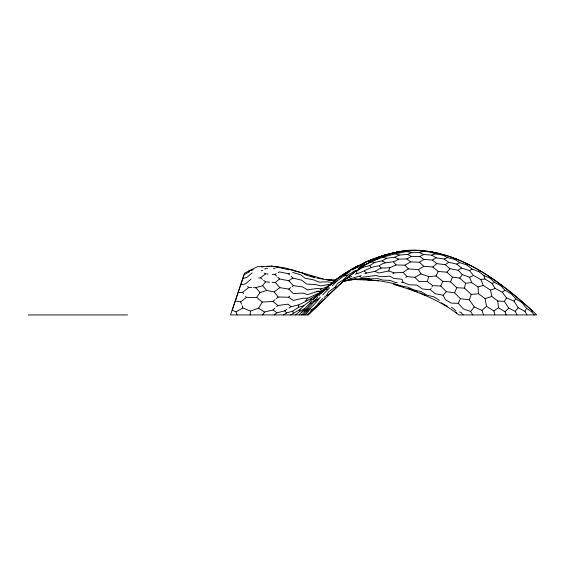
<?xml version="1.0" encoding="UTF-8"?>
<svg xmlns="http://www.w3.org/2000/svg" width="565" height="565" viewBox="0 0 565 565"><rect width="100%" height="100%" fill="white"/><g stroke="black" fill="none" stroke-linecap="round" stroke-linejoin="round"><path stroke-width="0.85" d="M283.552 314.931L286.512 312.939L292.832 311.11L298.687 307.247L298.716 304.923C307.861 300.305 316.81 295.763 324.882 289.301M534.2 314.931L531.842 311.887L531.94 310.369C497.744 279.837 456.343 248.106 408.015 250.556L403.452 251.157M250.111 314.931L250.486 311.096L258.593 308.229L262.231 302.077L272.93 301.449L274.894 299.782M295.643 314.931L299.754 311.329L299.987 309.5L303.864 305.637L315.235 297.19L334.876 280.438L348.725 271.158M494.862 314.931L493.888 310.927L486.514 306.378L485.102 298.624L478.52 293.765L471.245 294.429L464.536 288.164L465.511 283.227L459.698 278.072L452.494 277.175L446.922 272.168L438.214 271.497L432.832 267.012L423.792 266.299L418.418 269.66L408.354 268.898L403.092 272.379L394.038 272.86L388.777 270.96L379.002 273.001L374.863 271.37L366.452 273.05L364.962 273.785M312.961 300.093L315.235 297.19M318.964 295.686L323.251 290.481M483.626 314.931L481.881 310.383L474.282 306.922L469.31 299.831L460.418 298.68L454.599 292.804L446.308 291.681L440.757 286.038L432.691 285.615L427.359 281.54L428.666 276.61L436.06 275.981L442.819 281.328L450.545 281.85L456.774 287.684L464.536 288.164M388.777 270.96L389.737 267.803L396.093 264.978L404.957 265.169L410.628 261.885L419.4 262.252L423.941 259.399L432.338 260.07L436.837 263.636L445.248 264.681L449.952 268.721L458.137 270.275L462.311 274.611L469.649 277.224L473.498 275.515L480.822 279.484L484.925 279.004L492.044 283.39L495.166 288.496L502.32 292.183L506.53 297.896L513.988 301.145L518.246 307.763L524.934 311.407L526.976 314.931M237.067 314.931L236.008 311.795L232.208 310.234L244.101 274.618L249.659 271.73M362.024 264.152L366.833 261.546L375.195 258.346M469.31 299.831L471.245 294.429M450.545 281.85L452.494 277.175M454.599 292.804L456.774 287.684M531.842 311.887L526.545 308.37L521.693 302.43L522.116 301.456M440.757 286.038L442.819 281.328M301.569 314.931C307.466 309.281 313.293 303.596 317.862 296.886M401.411 282.366L403.099 282.316L409.067 284.795L416.709 285.057L422.556 289.026L430.318 289.69L435.17 293.666L443.087 295.241L445.517 299.81L451.336 303.123L458.293 303.306L460.418 298.68M436.06 275.981L438.214 271.497M310.778 310.129C316.202 307.501 318.681 302.148 322.862 298.426M524.934 311.407L526.545 308.37M354.29 271.991L356.593 271.193L362.85 267.316L364.015 265.119M324.112 297.423L326.627 295.41L328.597 291.794L335.003 287.267L337.658 283.418L344.071 279.308L347.8 275.19L356.035 270.268M304.507 311.732L305.962 309.168L311.075 303.419L315.658 299.288M398.092 251.898L381.234 256.143L393.975 252.703L406.306 250.768L418.418 250.613L430.615 252.117L435.142 253.84L442.805 255.119L447.409 257.598L454.91 259.441L459.698 262.633L466.902 264.943L472.029 269.032L478.767 271.631L479.367 270.6M430.318 289.69L431.109 288.334M431.9 286.971L432.691 285.615M320.235 297.119C315.482 303.793 309.274 309.232 303.349 314.931M262.746 314.931L264.477 312.057L273.072 309.945L274.88 308.271M357.723 266.214L364.383 262.902M480.822 279.484L483.28 285.466L490.505 290.099L491.797 296.399L497.786 301.004L504.333 301.357L506.53 297.896M307.021 314.931L310.241 312.247L312.17 309.232M306.407 311.626L308.497 308.434M235.414 301.053L240.69 301.844L246.432 297.437L256.623 297.416L259.971 292.55L266.715 290.495L274.18 291.872L278.178 296.999L288.404 297.247L293.348 300.403L302.875 298.242L307.741 298.235L320.087 292.592M299.132 314.931C303.299 310.284 307.233 305.51 311.887 301.265M310.27 308.617L307.989 311.915L304.902 314.931M309.818 301.159L311.428 298.85M358.048 265.684L346.126 272.478L343.414 274.865M459.698 278.072L462.311 274.611M478.767 271.631L483.894 275.635L490.032 278.114L490.491 277.514M253.452 287.649L255.853 287.705L262.598 285.65L265.543 281.85L269.618 282.112M330.009 285.805L334.056 281.589L336.782 279.583M513.988 301.145L515.831 298.85L511.113 293.694L505.061 290.269L500.548 285.622L494.679 282.422L490.032 278.114M472.743 314.931L470.631 311.47L474.282 306.922M305.51 300.997L307.741 298.235M329.579 287.818L322.672 294.845M325.666 288.263L328.583 285.438M350.102 271.384L337.178 280.876L332.277 285.742M516.982 314.931L515.181 311.28L518.246 307.763M358.154 268.834L361.904 265.543L364.912 264.081M446.922 272.168L449.952 268.721M443.087 295.241L446.308 291.681M506.085 314.931L505.032 311.774L508.726 308.13L515.181 311.28M324.868 298.821L308.363 314.931L230.52 314.931L244.589 273.156L257.442 266.694L272.132 266.157M327.672 295.283C336.832 288.086 344.883 278.948 354.651 272.231L353.909 271.709M276.688 306.597L277.888 305.481L288.072 304.196L291.109 306.668L298.716 304.923M321.167 293.284L328.759 286.921M315.122 297.748L321.436 292.147M511.113 293.694L511.904 292.995M251.044 279.082L245.556 283.877L240.754 284.845M481.881 310.383L486.514 306.378M252.167 272.895L247.195 277.125L242.752 278.707M276.207 298.666L278.178 296.999M432.832 267.012L436.837 263.636M272.055 282.267L275.31 282.472L279.541 278.969L288.757 280.734L293.426 285.664L302.572 286.893L307.438 289.852L316.845 288.503L321.563 288.786L327.156 286.928M238.275 292.458L242.555 292.416L248.635 287.543L251.842 287.613M392.823 273.813L394.038 272.86M338.831 278.086L344.968 273.439M352.348 270.035L360.449 264.943M368.67 262.259L373.048 259.526L376.241 258.353M274.159 314.931L276.906 312.812L284.76 310.821L286.879 309.436M500.548 285.622L501.346 285M258.742 278.029L260.458 277.789L265.543 273.884L268.078 274.032M288.404 297.247L289.81 296.187M317.382 294.612L324.501 289.273M326.401 287.839L327.665 286.879M301.731 312.367L305.962 309.168M314.528 301.731L318.413 298.821M274.18 291.872L279.83 287.649L288.729 289.075L293.306 293.546L302.868 293.094L307.501 294.633L316.781 291.667L320.779 291.109L324.571 289.245M328.081 286.045L334.056 281.589M335.222 280.092L346.126 272.478M336.613 279.265L342.496 275.162M288.729 289.075L290.742 287.613M292.084 286.639L293.426 285.664M290.615 314.931L299.987 309.5M502.32 292.183L505.061 290.269M493.888 310.927L498.464 307.77L497.786 301.004M251.637 270.388L252.951 269.498L248.875 271.002L252.951 269.498M458.137 270.275L461.464 268.015L469.487 270.635L473.498 275.515M445.248 264.681L448.772 262.315L456.803 264.095L461.464 268.015M319.515 291.957L320.779 291.109M365.499 264.498C379.539 256.976 395.14 253.629 410.67 250.775M288.998 308.052L291.109 306.668M288.757 280.734L292.882 278.058L301.731 280.205L306.753 284.11L315.644 284.513L320.863 285.947L329.642 284.28M351.119 269.886L352.525 268.997L352.15 268.855M469.487 270.635L472.029 269.032M341.931 275.317L347.765 271.723M362.85 267.316L369.658 265.599L374.941 262.372L382.201 260.861L386.764 258.254L394.794 257.237L399.3 255.048L407.556 254.441L411.546 252.675L419.421 252.604L422.888 251.503M350.978 269.78L366.833 261.546M316.781 291.667L318.144 290.841M320.193 289.605L321.563 288.786M432.338 260.07L436.152 257.802L444.175 259.003L448.772 262.315M344.134 279.59L351.713 276.327M355.385 274.166C363.669 272.132 370.492 266.348 379.235 265.896C384.723 260.635 392.83 264.01 398.452 259.151L406.857 258.904L411.454 256.383L419.76 256.51L423.729 254.497L431.724 255.126L435.142 253.84M310.241 312.247C327.036 298.447 340.822 280.784 359.291 268.82C375.365 257.718 394.299 250.415 413.983 250.069C462.325 251.213 502.885 283.439 536.75 314.931L458.879 314.931C439.655 299.973 416.454 290.961 393.226 284.273M352.136 269.194L358.217 265.656M348.492 271.299L350.674 270.042M299.754 311.329L304.203 308.765M332.503 283.566L337.178 280.876M405.635 277.351L407.075 276.582L414.936 277.344L421.017 273.898L428.666 276.61M406.306 250.768L408.015 250.556C390.733 251.602 375.273 259.554 360.272 267.393M236.008 311.795L242.915 307.967L250.486 311.096M466.902 264.943L467.975 264.356M272.316 274.286L274.858 274.435L276.186 273.714M278.185 272.627L279.513 271.906L288.32 273.757L289.788 273.319M370.746 260.359L372.928 259.166M374.863 271.37L381.1 268.029L389.737 267.803M261.108 270.946L262.527 270.19M264.653 269.053L266.073 268.297L267.725 268.368M341.564 276.08L347.101 273.17M319.239 303.624L320.772 302.847L318.568 303.864M456.803 264.095L459.698 262.633M322.057 290.982L322.594 290.714M349.509 277.62L350.406 278.792L361.226 275.614M353.231 268.41L358.083 266.129M355.781 267.09L359.347 265.508M444.175 259.003L447.409 257.598M365.131 262.287L376.551 257.64L387.873 254.151L383.925 255.599M378.635 257.471L385.104 254.942M355.35 268.248L358.267 267.047M359.721 266.447L361.904 265.543M342.355 281.695L345.554 280.643M492.044 283.39L494.679 282.422M376.7 257.795L380.478 256.418M366.749 261.786L373.048 259.526M490.505 290.099L495.166 288.496M485.102 298.624L491.797 296.399M454.91 259.441L456.294 258.989M378.098 257.407L380.598 256.63M370.93 261.164L374.312 260.112M298.687 307.247L303.864 305.637M469.649 277.224L471.683 282.641L477.99 286.914L483.28 285.466M347.426 280.445L355.894 278.75M342.489 281.603L348.457 280.028M326.627 295.41L328.922 294.817M442.805 255.119L444.351 254.73M343.937 281.257L346.578 280.6L345.01 280.791M381.834 256.298L385.026 255.557M388.72 253.96L398.495 251.877M344.262 275.995L347.8 275.19M431.109 252.047L432.225 251.806L430.615 252.117M357.638 279.364L377.886 278.623L382.675 280.049L390.161 280.438L395.514 282.528L397.195 282.479M335.003 287.267L337.107 286.914M393.975 252.703L396.291 252.315M261.743 267.118L263.445 266.842M340.603 276.094L341.027 276.031M350.477 279.866L353.655 279.364M348.075 280.212L349.671 279.986M399.264 251.729L401.779 251.383M418.418 250.613L420.056 250.387M328.378 279.979L335.935 279.703M350.575 279.802L365.336 278.319L369.821 278.778M465.511 283.227L471.683 282.641M368.458 279.414L350.194 279.541M347.164 280.092L348.866 279.943M350.738 279.788L358.471 279.385M353.132 279.59L356.889 279.4M394.956 252.739L399.773 252.562M335.207 280.388L331.139 280.501L316.979 278.114M356.805 279.385L353.478 279.477L373.571 280.346M326.888 279.746L331.627 279.633M354.22 279.195L357.271 279.159M427.359 281.54L419.131 281.638L414.936 277.344M353.916 279.47L358.196 279.435M28.25 314.931L127.584 314.931M344.071 279.308L345.632 279.329M367.681 279.965L379.934 280.84L394.236 283.672L400.705 285.855L407.958 287.197L414.089 290.007L421.052 291.575L427.253 295.311L433.609 296.738L439.464 300.354M406.807 250.691L408.29 250.74M376.551 257.64L377.265 257.668M266.849 266.292L269.336 266.398M273.488 266.581L280.699 267.598M273.509 268.629L275.162 268.7M371.417 262.005L374.941 262.372M375.245 280.523L378.592 280.89M366.254 279.385L371.579 280.028M292.084 270.218L302.445 273.022L307.056 274.887M370.252 279.957L371.897 280.162M315.284 277.902L305.368 274.795L302.445 273.022M332.884 282.557L327.446 281.836L318.978 282.133L313.49 279.823L305.135 278.298L300.693 274.83L292.727 272.436M270.967 266.016L284.824 267.888L323.222 278.948M326.266 289.16L327.552 289.379M383.487 255.437L384.758 255.698M382.978 257.485L386.764 258.254M281.483 267.746L283.122 268.078M287.225 268.919L293.765 270.423M288.722 269.809L275.974 266.687M407.266 251.729L411.546 252.675M395.804 254.109L399.3 255.048M400.472 286.095L403.509 286.949M310.263 275.854L314.267 277.062M395.719 284.541L399.681 285.834M459.55 311.979L461.019 312.459L463.159 314.931M470.631 311.47L463.526 308.998L458.293 303.306M417.577 291.971L408.1 288.341M419.421 252.604L423.729 254.497M419.922 292.797L425.805 295.594M407.556 254.441L411.454 256.383M310.27 303.017L311.075 303.419M394.794 257.237L398.452 259.151M441.166 302.784L447.325 306.244M382.201 260.861L385.132 262.626M431.724 255.126L436.152 257.802M498.464 307.77L505.032 311.774M515.831 298.85L521.693 302.43M258.593 308.229L264.477 312.057M264.272 273.043L265.543 273.884M419.76 256.51L423.941 259.399M273.072 309.945L276.906 312.812M406.857 258.904L410.628 261.885M260.458 277.789L262.365 279.315M263.636 280.332L265.543 281.85M272.93 301.449L277.888 305.481M451.435 307.127L455.884 310.778M256.623 297.416L262.231 302.077M359.736 276.349L360.915 277.415L375.803 275.508L381.333 276.801L389.793 276.193L393.826 278.411L402.047 279.28L403.099 282.316M419.4 262.252L423.792 266.299M288.32 273.757L289.464 274.83M291.173 276.44L292.882 278.058M364.474 271.172L366.452 273.05M274.858 274.435L276.617 276.137M277.789 277.267L279.541 278.969M403.092 272.379L407.075 276.582M404.957 265.169L408.354 268.898M393.346 261.941L396.093 264.978M379.235 265.896L381.1 268.029M275.31 282.472L279.83 287.649M262.598 285.65L266.715 290.495M255.853 287.705L259.971 292.55M247.611 286.321L248.635 287.543M284.76 310.821L286.512 312.939M369.658 265.599L371.021 267.358M242.555 292.416L243.522 293.673M245.457 296.18L246.432 297.437M386.961 254.737L387.512 255.528M504.333 301.357L508.726 308.13M418.418 269.66L421.017 273.898M455.821 311.816L456.605 313.243M370.732 259.935L370.93 260.345M240.69 301.844L241.523 304.139M242.081 305.665L242.915 307.967M483.894 275.635L484.925 279.004M292.832 311.11L293.214 313.102M356.593 271.193L356.861 273.298M477.99 286.914L478.52 293.765"/></g></svg>
